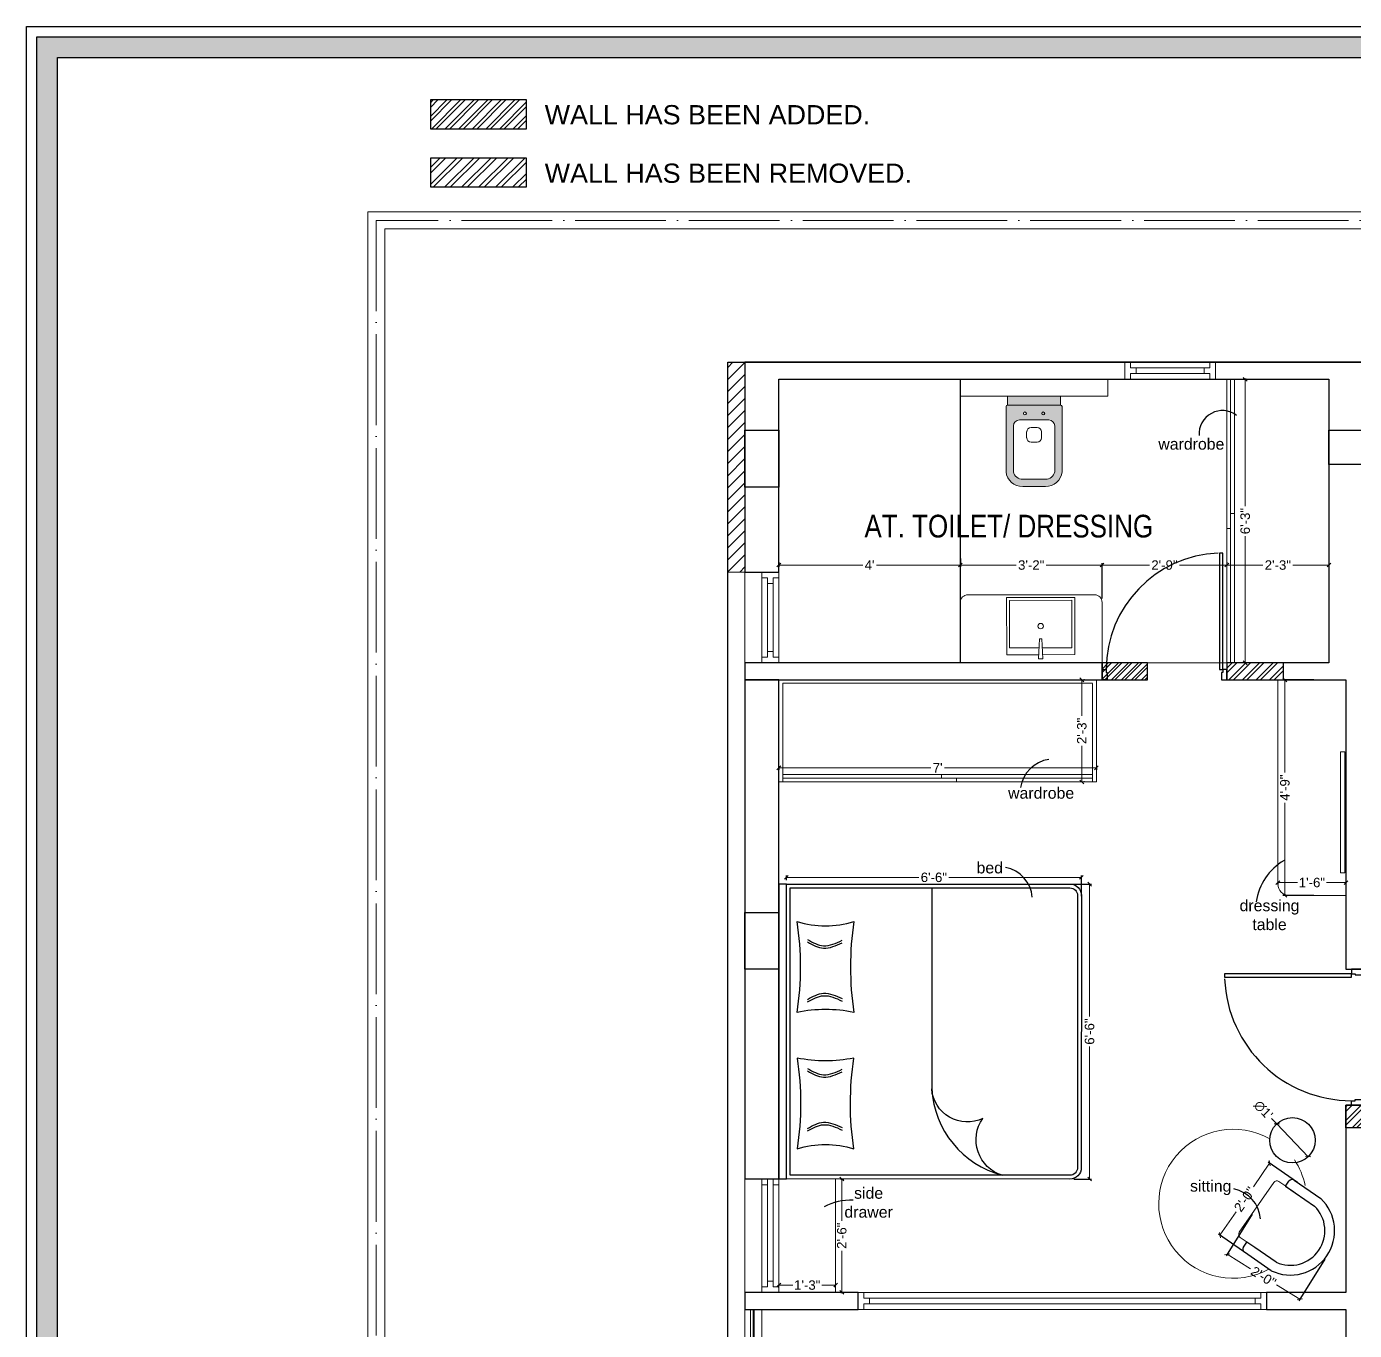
# Model space of a CAD drawing. Header units: millimetres. Extents: x 56222 to 154462, y -172610 to -121287.
# Drawn here: x 152779.9 to 153131.2, y -170919.4 to -170574.6 of the extents above; entities that cross this region are included whole.
import ezdxf

# ---------------------------------------------------------------- set-up
doc = ezdxf.new("R2010")
doc.units = ezdxf.units.MM
doc.header["$MEASUREMENT"] = 0
doc.header["$PDMODE"] = 35
doc.linetypes.add('ACAD_ISO04W100', pattern=[30, 24, -3, 0, -3])
doc.layers.get('Defpoints').update_dxf_attribs({"color": 220})
doc.layers.add('AR DOOR', color=40, linetype='Continuous')
doc.layers.add('AR ELE-5', color=134, linetype='Continuous')
for name, color, linetype, lineweight in [('COLUMN', 1, 'Continuous', 30), ('dim05', 1, 'Continuous', 13), ('ELEVATION ( SPIRAL STAIR )', 250, 'Continuous', 9), ('FIRST FLOOR', 7, 'Continuous', 9), ('FIRST FLOOR ( DW_RAIL )', 7, 'Continuous', 9), ('FIRST FLOOR ( TEXT )', 7, 'Continuous', 9), ('FIRST FLOOR_( PLine )_', 251, 'Continuous', 30), ('FURNITURE', 34, 'Continuous', 9), ('GROUND FLOOR', 7, 'Continuous', 9), ('GROUND FLOOR  ( DIM )', 7, 'Continuous', 9), ('GROUND FLOOR  ( PLINE )', 251, 'Continuous', 30), ('Labelling', 1, 'Continuous', 25), ('NAME PLATE', 7, 'Continuous', 25), ('wall', 7, 'Continuous', 30)]:
    doc.layers.add(name, color=color, linetype=linetype, lineweight=lineweight)
doc.layers.add('XX~SLAB ( PLINE )', color=251, linetype='Continuous', plot=False)
doc.styles.add('Arial', font='arial.ttf')
doc.styles.add('KATHA', font='swissc.ttf')
doc.styles.get("Standard").update_dxf_attribs({"font": 'arial.ttf', "height": 6})
doc.styles.add('style4', font='ARIALN.TTF')
doc.dimstyles.new('ISO-25', dxfattribs={"dimtxt": 2.5, "dimasz": 1, "dimexe": 0.5, "dimexo": 1, "dimtad": 0, "dimdec": 1, "dimlunit": 4, "dimtxsty": 'Standard', "dimblk": 'OBLIQUE', "dimcen": 2.5, "dimclrd": 1, "dimclre": 1, "dimclrt": 5, "dimadec": 0, "dimazin": 0, "dimtfac": 1, "dimtdec": 1, "dimtmove": 0, "dimatfit": 3, "dimfxl": 1, "dimlwd": -1, "dimarcsym": 0})

# ---------------------------------------------------------------- blocks, each defined once
blk = doc.blocks.new('*U140')
for points in [[(0, 0), (0, 1120), (-30, 1120), (-30, 0)], [(40, 0), (0, 0), (0, -30), (-10, -30), (-10, -100), (40, -100)], [(-1160, 0), (-1120, 0), (-1120, -30), (-1110, -30), (-1110, -100), (-1160, -100)]]:
    blk.add_lwpolyline(points, close=True)
at = {"layer": 'AR ELE-5', "linetype": 'ByBlock', "ltscale": 15}
blk.add_arc((2, -1), 1122, 92.373, 179.9653, dxfattribs=at)
blk = doc.blocks.new('bed')
at = {"layer": 'FURNITURE', "lineweight": 25}
blk.add_line((152808.26, -170199.67, -0.01), (152808.25, -170252.86, -0.01), dxfattribs=at)
at = {"layer": 'FURNITURE', "lineweight": 30, "elevation": -0.01}
blk.add_lwpolyline([(152769.82, -170276.66), (152769.82, -170198.66), (152767.83, -170198.66), (152767.83, -170276.66)], close=True, dxfattribs=at)
blk.add_lwpolyline([(152769.82, -170276.66), (152769.83, -170204.66), (152769.83, -170198.66), (152844.83, -170198.67, -0.414214), (152847.83, -170201.67), (152847.82, -170273.67, -0.414214), (152844.82, -170276.67)], format="xyb", close=True, dxfattribs=at)
at = {"layer": 'FURNITURE', "lineweight": 25, "elevation": -0.01}
for points in [[(152770.82, -170275.66), (152770.83, -170204.66), (152770.83, -170199.66), (152844.83, -170199.67, -0.414214), (152846.83, -170201.67), (152846.82, -170273.67, -0.414214), (152844.82, -170275.67)], [(152787.65, -170232.59, 0.100586), (152772.65, -170232.59, 0.075726), (152772.65, -170208.59, 0.148967), (152787.65, -170208.59, 0.074116)], [(152787.65, -170244.67, -0.100586), (152772.65, -170244.67, -0.075726), (152772.64, -170268.67, -0.148967), (152787.64, -170268.67, -0.074116)], [(152821.77, -170260.66, -0.527965), (152808.25, -170252.86, 0.323475), (152826.89, -170275.67, -0.508743), (152821.77, -170260.66)]]:
    blk.add_lwpolyline(points, format="xyb", close=True, dxfattribs=at)
at = {"layer": 'FURNITURE', "lineweight": 25}
for points in [[(152775.39, -170213.33, -0.01), (152776.8, -170214.11, -0.01), (152779.8, -170215.74, -0.01), (152782.91, -170214.3, -0.01), (152784.56, -170213.54, -0.01)], [(152775.39, -170213.98, -0.01), (152776.8, -170214.75, -0.01), (152779.8, -170216.38, -0.01), (152782.91, -170214.94, -0.01), (152784.56, -170214.18, -0.01)], [(152775.39, -170229.17, -0.01), (152776.8, -170228.4, -0.01), (152779.8, -170226.77, -0.01), (152782.91, -170228.21, -0.01), (152784.55, -170228.97, -0.01)], [(152775.39, -170229.81, -0.01), (152776.8, -170229.04, -0.01), (152779.8, -170227.41, -0.01), (152782.91, -170228.85, -0.01), (152784.55, -170229.61, -0.01)], [(152775.38, -170247.45, -0.01), (152776.8, -170248.22, -0.01), (152779.79, -170249.85, -0.01), (152782.91, -170248.41, -0.01), (152784.55, -170247.65, -0.01)], [(152775.38, -170248.09, -0.01), (152776.8, -170248.87, -0.01), (152779.79, -170250.5, -0.01), (152782.91, -170249.06, -0.01), (152784.55, -170248.3, -0.01)], [(152775.38, -170263.29, -0.01), (152776.8, -170262.51, -0.01), (152779.79, -170260.88, -0.01), (152782.91, -170262.32, -0.01), (152784.55, -170263.08, -0.01)], [(152775.38, -170263.93, -0.01), (152776.8, -170263.16, -0.01), (152779.79, -170261.53, -0.01), (152782.91, -170262.97, -0.01), (152784.55, -170263.73, -0.01)]]:
    blk.add_open_spline(points, degree=3, knots=[0, 0, 0, 0, 4.577917, 9.671137, 9.671137, 9.671137, 9.671137], dxfattribs=at)
blk = doc.blocks.new('A$C3EC62B37')
at = {"layer": 'FURNITURE', "lineweight": 30, "ltscale": 0.25, "true_color": 0xffffff}
h = blk.add_hatch(color=7, dxfattribs=at)
h.dxf.hatch_style = 1
h.paths.add_polyline_path([(-12.22, 0), (-12.22, 2.35), (-26.26, 2.35), (-26.26, 0)])
h.paths.add_polyline_path([(-26.26, 2.35), (-12.22, 2.35, 0.414214), (-11.83, 2.74), (-11.83, 19.96, 0.388639), (-16.24, 23.87), (-22.38, 23.87, 0.379499), (-26.65, 19.96), (-26.65, 2.74, 0.414214)])
h.paths.add_polyline_path([(-15.35, 6.26), (-23.13, 6.26, -0.414214), (-24.7, 7.83), (-24.7, 19.96, -0.349567), (-22.37, 21.91), (-16.24, 21.91, -0.364948), (-13.78, 19.96), (-13.78, 7.83, -0.414214)], flags=16)
h.paths.add_polyline_path([(-18.46, 8.22), (-20.02, 8.22, -0.414214), (-21.2, 9.39), (-21.2, 10.96, -0.414214), (-20.02, 12.13), (-18.46, 12.13, -0.414214), (-17.28, 10.96), (-17.28, 9.39, -0.414214)], flags=0)
h.paths.add_polyline_path([(-22.06, 4.53, -1), (-21.27, 4.53, -1)], flags=16)
at = {"layer": 'FURNITURE', "color": 0, "linetype": 'ByBlock', "lineweight": -2}
for p, q in [((-22.24, 23.87), (-16.24, 23.87)), ((-22.24, 21.91), (-16.24, 21.91)), ((-26.65, 2.74), (-26.65, 19.96)), ((-24.7, 7.83), (-24.7, 19.96)), ((-13.78, 7.83), (-13.78, 19.96)), ((-11.83, 2.74), (-11.83, 19.96)), ((-21.2, 9.39), (-21.2, 10.96)), ((-20.02, 12.13), (-18.46, 12.13)), ((-17.28, 9.39), (-17.28, 10.96)), ((-20.02, 8.22), (-18.46, 8.22)), ((-23.13, 6.26), (-15.35, 6.26)), ((-26.26, 2.35), (-12.22, 2.35)), ((-26.26, 2.35), (-26.26, 0)), ((-26.26, 0), (-12.22, 0)), ((-26.26, 0), (-12.22, 0)), ((-12.22, 2.35), (-12.22, 0))]:
    blk.add_line(p, q, dxfattribs=at)
for centre in [(-21.66, 4.53), (-16.81, 4.53)]:
    blk.add_circle(centre, 0.391, dxfattribs=at)
for centre, radius, start, end in [((-22.31, 19.5), 4.37, 89.0873, 174.0395), ((-22.31, 19.48), 2.44, 88.437, 168.6348), ((-16.17, 19.5), 4.37, 5.9605, 90.9127), ((-16.17, 19.48), 2.44, 11.3652, 91.563), ((-20.02, 10.96), 1.17, 90, 180), ((-18.46, 10.96), 1.17, 0, 90), ((-23.13, 7.83), 1.57, 180, 270), ((-20.02, 9.39), 1.17, 180, 270), ((-18.46, 9.39), 1.17, 270, 0), ((-15.35, 7.83), 1.57, 270, 0), ((-26.26, 2.74), 0.391, 180, 270), ((-12.22, 2.74), 0.391, 270, 0)]:
    blk.add_arc(centre, radius, start, end, dxfattribs=at)
blk = doc.blocks.new('_Oblique')
at = {"layer": 'wall', "color": 0, "lineweight": -2}
blk.add_line((-0.5, -0.5), (0.5, 0.5), dxfattribs=at)
blk = doc.blocks.new('*D243')
at = {"layer": 'Defpoints', "color": 0, "transparency": 16777216}
for p in [(153112.76, -170747.39), (153121.41, -170747.39), (153121.41, -170804.39)]:
    blk.add_point(p, dxfattribs=at)
at = {"layer": 'dim05', "color": 1, "linetype": 'Continuous', "lineweight": -2, "transparency": 16777216}
for p, q in [((153120.41, -170747.39), (153112.26, -170747.39)), ((153120.41, -170804.39), (153112.26, -170804.39))]:
    blk.add_line(p, q, dxfattribs=at)
at = {"layer": 'dim05', "color": 1, "linetype": 'Continuous', "transparency": 16777216}
for p, q in [((153112.76, -170747.39), (153112.76, -170771.89)), ((153112.76, -170804.39), (153112.76, -170779.89))]:
    blk.add_line(p, q, dxfattribs=at)
at = {"layer": 'dim05', "color": 1, "transparency": 16777216}
for p, rotation in [((153112.76, -170747.39), 90), ((153112.76, -170804.39), 270)]:
    blk.add_blockref('_Oblique', p, dxfattribs=dict(at, rotation=rotation))
at = {"layer": 'dim05', "color": 5, "lineweight": 25, "transparency": 16777216, "insert": (153112.76, -170775.89), "char_height": 2.5, "attachment_point": 5, "rotation": 90, "style": 'Arial'}
blk.add_mtext('4\'-9"', dxfattribs=at)
blk = doc.blocks.new('*D244')
at = {"layer": 'Defpoints', "color": 0, "transparency": 16777216}
for p in [(153110.91, -170800.05), (153128.91, -170800.05), (153128.91, -170800.99)]:
    blk.add_point(p, dxfattribs=at)
at = {"layer": 'dim05', "color": 1, "linetype": 'Continuous', "transparency": 16777216}
for p, q in [((153110.91, -170800.99), (153116.08, -170800.99)), ((153128.91, -170800.99), (153123.74, -170800.99))]:
    blk.add_line(p, q, dxfattribs=at)
at = {"layer": 'dim05', "color": 1, "linetype": 'Continuous', "lineweight": -2, "transparency": 16777216}
for p, q in [((153110.91, -170801.05), (153110.91, -170801.49)), ((153128.91, -170801.05), (153128.91, -170801.49))]:
    blk.add_line(p, q, dxfattribs=at)
at = {"layer": 'dim05', "color": 1, "transparency": 16777216, "rotation": 180}
blk.add_blockref('_Oblique', (153110.91, -170800.99), dxfattribs=at)
at = {"layer": 'dim05', "color": 1, "transparency": 16777216}
blk.add_blockref('_Oblique', (153128.91, -170800.99), dxfattribs=at)
at = {"layer": 'dim05', "color": 5, "lineweight": 25, "transparency": 16777216, "insert": (153119.91, -170800.99), "char_height": 2.5, "attachment_point": 5, "style": 'Arial'}
blk.add_mtext('1\'-6"', dxfattribs=at)
blk = doc.blocks.new('*D245')
at = {"layer": 'Defpoints', "color": 0, "transparency": 16777216}
for p in [(152978.91, -170769.25), (153062.91, -170769.25), (153062.91, -170770.64)]:
    blk.add_point(p, dxfattribs=at)
at = {"layer": 'dim05', "color": 1, "linetype": 'Continuous', "lineweight": -2, "transparency": 16777216}
for p, q in [((152978.91, -170770.25), (152978.91, -170771.14)), ((153062.91, -170770.25), (153062.91, -170771.14))]:
    blk.add_line(p, q, dxfattribs=at)
at = {"layer": 'dim05', "color": 1, "linetype": 'Continuous', "transparency": 16777216}
for p, q in [((152978.91, -170770.64), (153019.15, -170770.64)), ((153062.91, -170770.64), (153022.68, -170770.64))]:
    blk.add_line(p, q, dxfattribs=at)
at = {"layer": 'dim05', "color": 1, "transparency": 16777216, "rotation": 180}
blk.add_blockref('_Oblique', (152978.91, -170770.64), dxfattribs=at)
at = {"layer": 'dim05', "color": 1, "transparency": 16777216}
blk.add_blockref('_Oblique', (153062.91, -170770.64), dxfattribs=at)
at = {"layer": 'dim05', "color": 5, "lineweight": 25, "transparency": 16777216, "insert": (153020.91, -170770.64), "char_height": 2.5, "attachment_point": 5, "style": 'Arial'}
blk.add_mtext("7'", dxfattribs=at)
blk = doc.blocks.new('*D246')
at = {"layer": 'Defpoints', "color": 0, "transparency": 16777216}
for p in [(153058.74, -170747.39), (153059.05, -170747.39), (153058.74, -170774.39)]:
    blk.add_point(p, dxfattribs=at)
at = {"layer": 'dim05', "color": 1, "linetype": 'Continuous', "transparency": 16777216}
for p, q in [((153059.05, -170747.39), (153059.05, -170756.92)), ((153059.05, -170774.39), (153059.05, -170764.86))]:
    blk.add_line(p, q, dxfattribs=at)
at = {"layer": 'dim05', "color": 1, "linetype": 'Continuous', "lineweight": -2, "transparency": 16777216}
for p, q in [((153059.74, -170747.39), (153059.55, -170747.39)), ((153059.74, -170774.39), (153059.55, -170774.39))]:
    blk.add_line(p, q, dxfattribs=at)
at = {"layer": 'dim05', "color": 1, "transparency": 16777216}
for p, rotation in [((153059.05, -170747.39), 90), ((153059.05, -170774.39), 270)]:
    blk.add_blockref('_Oblique', p, dxfattribs=dict(at, rotation=rotation))
at = {"layer": 'dim05', "color": 5, "lineweight": 25, "transparency": 16777216, "insert": (153059.05, -170760.89), "char_height": 2.5, "attachment_point": 5, "rotation": 90, "style": 'Arial'}
blk.add_mtext('2\'-3"', dxfattribs=at)
blk = doc.blocks.new('*D247')
at = {"layer": 'Defpoints', "color": 0, "transparency": 16777216}
for p in [(152978.91, -170715.23), (153026.91, -170714.33), (153026.91, -170717.03)]:
    blk.add_point(p, dxfattribs=at)
at = {"layer": 'dim05', "color": 1, "linetype": 'Continuous', "lineweight": -2, "transparency": 16777216}
for p, q in [((152978.91, -170716.23), (152978.91, -170717.53)), ((153026.91, -170715.33), (153026.91, -170717.53))]:
    blk.add_line(p, q, dxfattribs=at)
at = {"layer": 'dim05', "color": 1, "linetype": 'Continuous', "transparency": 16777216}
for p, q in [((152978.91, -170717.03), (153001.09, -170717.03)), ((153026.91, -170717.03), (153004.74, -170717.03))]:
    blk.add_line(p, q, dxfattribs=at)
at = {"layer": 'dim05', "color": 1, "transparency": 16777216, "rotation": 180}
blk.add_blockref('_Oblique', (152978.91, -170717.03), dxfattribs=at)
at = {"layer": 'dim05', "color": 1, "transparency": 16777216}
blk.add_blockref('_Oblique', (153026.91, -170717.03), dxfattribs=at)
at = {"layer": 'dim05', "color": 5, "lineweight": 25, "transparency": 16777216, "insert": (153002.91, -170717.03), "char_height": 2.5, "attachment_point": 5, "style": 'Arial'}
blk.add_mtext("4'", dxfattribs=at)
blk = doc.blocks.new('*D248')
at = {"layer": 'Defpoints', "color": 0, "transparency": 16777216}
for p in [(153026.91, -170714.33), (153064.41, -170717.03), (153064.41, -170726.88)]:
    blk.add_point(p, dxfattribs=at)
at = {"layer": 'dim05', "color": 1, "linetype": 'Continuous', "lineweight": -2, "transparency": 16777216}
for p, q in [((153026.91, -170715.33), (153026.91, -170717.53)), ((153064.41, -170725.88), (153064.41, -170716.53))]:
    blk.add_line(p, q, dxfattribs=at)
at = {"layer": 'dim05', "color": 1, "linetype": 'Continuous', "transparency": 16777216}
for p, q in [((153026.91, -170717.03), (153041.72, -170717.03)), ((153064.41, -170717.03), (153049.61, -170717.03))]:
    blk.add_line(p, q, dxfattribs=at)
at = {"layer": 'dim05', "color": 1, "transparency": 16777216, "rotation": 180}
blk.add_blockref('_Oblique', (153026.91, -170717.03), dxfattribs=at)
at = {"layer": 'dim05', "color": 1, "transparency": 16777216}
blk.add_blockref('_Oblique', (153064.41, -170717.03), dxfattribs=at)
at = {"layer": 'dim05', "color": 5, "lineweight": 25, "transparency": 16777216, "insert": (153045.66, -170717.03), "char_height": 2.5, "attachment_point": 5, "style": 'Arial'}
blk.add_mtext('3\'-2"', dxfattribs=at)
blk = doc.blocks.new('*D249')
at = {"layer": 'Defpoints', "color": 0, "transparency": 16777216}
for p in [(153097.41, -170717.03), (153097.41, -170717.3), (153064.41, -170726.88)]:
    blk.add_point(p, dxfattribs=at)
at = {"layer": 'dim05', "color": 1, "linetype": 'Continuous', "lineweight": -2, "transparency": 16777216}
for p, q in [((153064.41, -170725.88), (153064.41, -170716.53)), ((153097.41, -170716.3), (153097.41, -170716.53))]:
    blk.add_line(p, q, dxfattribs=at)
at = {"layer": 'dim05', "color": 1, "linetype": 'Continuous', "transparency": 16777216}
for p, q in [((153064.41, -170717.03), (153076.95, -170717.03)), ((153097.41, -170717.03), (153084.88, -170717.03))]:
    blk.add_line(p, q, dxfattribs=at)
at = {"layer": 'dim05', "color": 1, "transparency": 16777216, "rotation": 180}
blk.add_blockref('_Oblique', (153064.41, -170717.03), dxfattribs=at)
at = {"layer": 'dim05', "color": 1, "transparency": 16777216}
blk.add_blockref('_Oblique', (153097.41, -170717.03), dxfattribs=at)
at = {"layer": 'dim05', "color": 5, "lineweight": 25, "transparency": 16777216, "insert": (153080.91, -170717.03), "char_height": 2.5, "attachment_point": 5, "style": 'Arial'}
blk.add_mtext('2\'-9"', dxfattribs=at)
blk = doc.blocks.new('*D250')
at = {"layer": 'Defpoints', "color": 0, "transparency": 16777216}
for p in [(153097.41, -170717.3), (153124.41, -170717.03), (153124.41, -170717.3)]:
    blk.add_point(p, dxfattribs=at)
at = {"layer": 'dim05', "color": 1, "linetype": 'Continuous', "lineweight": -2, "transparency": 16777216}
for p, q in [((153097.41, -170716.3), (153097.41, -170716.53)), ((153124.41, -170716.3), (153124.41, -170716.53))]:
    blk.add_line(p, q, dxfattribs=at)
at = {"layer": 'dim05', "color": 1, "linetype": 'Continuous', "transparency": 16777216}
for p, q in [((153097.41, -170717.03), (153106.95, -170717.03)), ((153124.41, -170717.03), (153114.88, -170717.03))]:
    blk.add_line(p, q, dxfattribs=at)
at = {"layer": 'dim05', "color": 1, "transparency": 16777216, "rotation": 180}
blk.add_blockref('_Oblique', (153097.41, -170717.03), dxfattribs=at)
at = {"layer": 'dim05', "color": 1, "transparency": 16777216}
blk.add_blockref('_Oblique', (153124.41, -170717.03), dxfattribs=at)
at = {"layer": 'dim05', "color": 5, "lineweight": 25, "transparency": 16777216, "insert": (153110.91, -170717.03), "char_height": 2.5, "attachment_point": 5, "style": 'Arial'}
blk.add_mtext('2\'-3"', dxfattribs=at)
blk = doc.blocks.new('*D251')
at = {"layer": 'Defpoints', "color": 0, "transparency": 16777216}
for p in [(153102.27, -170667.89), (153103.55, -170667.89), (153103.16, -170742.89)]:
    blk.add_point(p, dxfattribs=at)
at = {"layer": 'dim05', "color": 1, "linetype": 'Continuous', "lineweight": -2, "transparency": 16777216}
for p, q in [((153102.55, -170667.89), (153101.77, -170667.89)), ((153102.16, -170742.89), (153101.77, -170742.89))]:
    blk.add_line(p, q, dxfattribs=at)
at = {"layer": 'dim05', "color": 1, "linetype": 'Continuous', "transparency": 16777216}
for p, q in [((153102.27, -170667.89), (153102.27, -170701.43)), ((153102.27, -170742.89), (153102.27, -170709.34))]:
    blk.add_line(p, q, dxfattribs=at)
at = {"layer": 'dim05', "color": 1, "transparency": 16777216}
for p, rotation in [((153102.27, -170667.89), 90), ((153102.27, -170742.89), 270)]:
    blk.add_blockref('_Oblique', p, dxfattribs=dict(at, rotation=rotation))
at = {"layer": 'dim05', "color": 5, "lineweight": 25, "transparency": 16777216, "insert": (153102.27, -170705.39), "char_height": 2.5, "attachment_point": 5, "rotation": 90, "style": 'Arial'}
blk.add_mtext('6\'-3"', dxfattribs=at)
blk = doc.blocks.new('*D252')
at = {"layer": 'Defpoints', "color": 0, "transparency": 16777216}
for p in [(152994.31, -170879.39), (152995.55, -170879.39), (152994.31, -170909.39)]:
    blk.add_point(p, dxfattribs=at)
at = {"layer": 'dim05', "color": 1, "linetype": 'Continuous', "lineweight": -2, "transparency": 16777216}
for p, q in [((152995.31, -170879.39), (152996.05, -170879.39)), ((152995.31, -170909.39), (152996.05, -170909.39))]:
    blk.add_line(p, q, dxfattribs=at)
at = {"layer": 'dim05', "color": 1, "linetype": 'Continuous', "transparency": 16777216}
for p, q in [((152995.55, -170879.39), (152995.55, -170890.42)), ((152995.55, -170909.39), (152995.55, -170898.36))]:
    blk.add_line(p, q, dxfattribs=at)
at = {"layer": 'dim05', "color": 1, "transparency": 16777216}
for p, rotation in [((152995.55, -170879.39), 90), ((152995.55, -170909.39), 270)]:
    blk.add_blockref('_Oblique', p, dxfattribs=dict(at, rotation=rotation))
at = {"layer": 'dim05', "color": 5, "lineweight": 25, "transparency": 16777216, "insert": (152995.55, -170894.39), "char_height": 2.5, "attachment_point": 5, "rotation": 90, "style": 'Arial'}
blk.add_mtext('2\'-6"', dxfattribs=at)
blk = doc.blocks.new('*D253')
at = {"layer": 'Defpoints', "color": 0, "transparency": 16777216}
for p in [(152978.91, -170907.09), (152993.91, -170907.09), (152993.91, -170907.45)]:
    blk.add_point(p, dxfattribs=at)
at = {"layer": 'dim05', "color": 1, "linetype": 'Continuous', "transparency": 16777216}
for p, q in [((152978.91, -170907.45), (152982.58, -170907.45)), ((152993.91, -170907.45), (152990.24, -170907.45))]:
    blk.add_line(p, q, dxfattribs=at)
at = {"layer": 'dim05', "color": 1, "linetype": 'Continuous', "lineweight": -2, "transparency": 16777216}
for p, q in [((152978.91, -170908.09), (152978.91, -170907.95)), ((152993.91, -170908.09), (152993.91, -170907.95))]:
    blk.add_line(p, q, dxfattribs=at)
at = {"layer": 'dim05', "color": 1, "transparency": 16777216, "rotation": 180}
blk.add_blockref('_Oblique', (152978.91, -170907.45), dxfattribs=at)
at = {"layer": 'dim05', "color": 1, "transparency": 16777216}
blk.add_blockref('_Oblique', (152993.91, -170907.45), dxfattribs=at)
at = {"layer": 'dim05', "color": 5, "lineweight": 25, "transparency": 16777216, "insert": (152986.41, -170907.45), "char_height": 2.5, "attachment_point": 5, "style": 'Arial'}
blk.add_mtext('1\'-3"', dxfattribs=at)
blk = doc.blocks.new('*D254')
at = {"layer": 'Defpoints', "color": 0, "transparency": 16777216}
for p in [(153058.92, -170799.62), (152980.91, -170801.39), (153058.92, -170805.56)]:
    blk.add_point(p, dxfattribs=at)
at = {"layer": 'dim05', "color": 1, "linetype": 'Continuous', "lineweight": -2, "transparency": 16777216}
for p, q in [((152980.91, -170800.39), (152980.91, -170799.12)), ((153058.92, -170804.56), (153058.92, -170799.12))]:
    blk.add_line(p, q, dxfattribs=at)
at = {"layer": 'dim05', "color": 1, "linetype": 'Continuous', "transparency": 16777216}
for p, q in [((152980.91, -170799.62), (153015.96, -170799.62)), ((153058.92, -170799.62), (153023.87, -170799.62))]:
    blk.add_line(p, q, dxfattribs=at)
at = {"layer": 'dim05', "color": 1, "transparency": 16777216, "rotation": 180}
blk.add_blockref('_Oblique', (152980.91, -170799.62), dxfattribs=at)
at = {"layer": 'dim05', "color": 1, "transparency": 16777216}
blk.add_blockref('_Oblique', (153058.92, -170799.62), dxfattribs=at)
at = {"layer": 'dim05', "color": 5, "lineweight": 25, "transparency": 16777216, "insert": (153019.91, -170799.62), "char_height": 2.5, "attachment_point": 5, "style": 'Arial'}
blk.add_mtext('6\'-6"', dxfattribs=at)
blk = doc.blocks.new('*D255')
at = {"layer": 'Defpoints', "color": 0, "transparency": 16777216}
for p in [(153054.13, -170801.4), (153055.91, -170879.4), (153061.1, -170879.4)]:
    blk.add_point(p, dxfattribs=at)
at = {"layer": 'dim05', "color": 1, "linetype": 'Continuous', "lineweight": -2, "transparency": 16777216}
for p, q in [((153055.13, -170801.4), (153061.6, -170801.4)), ((153056.91, -170879.4), (153061.6, -170879.4))]:
    blk.add_line(p, q, dxfattribs=at)
at = {"layer": 'dim05', "color": 1, "linetype": 'Continuous', "transparency": 16777216}
for p, q in [((153061.1, -170801.4), (153061.1, -170836.44)), ((153061.1, -170879.4), (153061.1, -170844.35))]:
    blk.add_line(p, q, dxfattribs=at)
at = {"layer": 'dim05', "color": 1, "transparency": 16777216}
for p, rotation in [((153061.1, -170801.4), 90), ((153061.1, -170879.4), 270)]:
    blk.add_blockref('_Oblique', p, dxfattribs=dict(at, rotation=rotation))
at = {"layer": 'dim05', "color": 5, "lineweight": 25, "transparency": 16777216, "insert": (153061.1, -170840.4), "char_height": 2.5, "attachment_point": 5, "rotation": 90, "style": 'Arial'}
blk.add_mtext('6\'-6"', dxfattribs=at)
blk = doc.blocks.new('*D256')
at = {"layer": 'Defpoints', "color": 0, "transparency": 16777216}
for p in [(153110.61, -170864.82), (153118.92, -170873.49)]:
    blk.add_point(p, dxfattribs=at)
at = {"layer": 'dim05', "color": 1, "linetype": 'Continuous', "transparency": 16777216}
for p in [(153109.23, -170863.38), (153118.92, -170873.49)]:
    blk.add_line(p, (153110.61, -170864.82), dxfattribs=at)
at = {"layer": 'dim05', "color": 1, "transparency": 16777216}
for p, rotation in [((153110.61, -170864.82), 313.7957908961189), ((153118.92, -170873.49), 133.795790896119)]:
    blk.add_blockref('_Oblique', p, dxfattribs=dict(at, rotation=rotation))
at = {"layer": 'dim05', "color": 5, "lineweight": 25, "transparency": 16777216, "insert": (153107.06, -170861.12), "char_height": 2.5, "attachment_point": 5, "rotation": 313.7958, "style": 'Arial'}
blk.add_mtext("∅1'", dxfattribs=at)
blk = doc.blocks.new('*D257')
at = {"layer": 'Defpoints', "color": 0, "transparency": 16777216}
for p in [(153116.93, -170880.89, -0.04), (153095.58, -170894.27), (153103.79, -170899.94, -0.04)]:
    blk.add_point(p, dxfattribs=at)
at = {"layer": 'dim05', "color": 1, "linetype": 'Continuous', "transparency": 16777216}
for p, q in [((153108.73, -170875.23), (153104.44, -170881.44)), ((153095.58, -170894.27), (153099.87, -170888.05))]:
    blk.add_line(p, q, dxfattribs=at)
at = {"layer": 'dim05', "color": 1, "linetype": 'Continuous', "lineweight": -2, "transparency": 16777216}
for p, q in [((153116.11, -170880.32), (153108.32, -170874.94)), ((153102.96, -170899.37), (153095.17, -170893.99))]:
    blk.add_line(p, q, dxfattribs=at)
at = {"layer": 'dim05', "color": 1, "transparency": 16777216}
for p, rotation in [((153108.73, -170875.23), 55.37791172043926), ((153095.58, -170894.27), 235.3779117204392)]:
    blk.add_blockref('_Oblique', p, dxfattribs=dict(at, rotation=rotation))
at = {"layer": 'dim05', "color": 5, "lineweight": 25, "transparency": 16777216, "insert": (153102.16, -170884.75), "char_height": 2.5, "attachment_point": 5, "rotation": 55.3779, "style": 'Arial'}
blk.add_mtext("2'-0''", dxfattribs=at)
blk = doc.blocks.new('*D258')
at = {"layer": 'Defpoints', "color": 0, "transparency": 16777216}
for p in [(153104.62, -170887.8, -0.04), (153123.86, -170899.7, -0.04), (153116.74, -170911.21)]:
    blk.add_point(p, dxfattribs=at)
at = {"layer": 'dim05', "color": 1, "linetype": 'Continuous', "lineweight": -2, "transparency": 16777216}
for p, q in [((153104.09, -170888.65), (153097.24, -170899.73)), ((153123.33, -170900.55), (153116.48, -170911.64))]:
    blk.add_line(p, q, dxfattribs=at)
at = {"layer": 'dim05', "color": 1, "linetype": 'Continuous', "transparency": 16777216}
for p, q in [((153097.5, -170899.31), (153103.7, -170903.15)), ((153116.74, -170911.21), (153110.53, -170907.37))]:
    blk.add_line(p, q, dxfattribs=at)
at = {"layer": 'dim05', "color": 1, "transparency": 16777216}
for p, rotation in [((153097.5, -170899.31), 148.2542951807806), ((153116.74, -170911.21), 328.2542951807806)]:
    blk.add_blockref('_Oblique', p, dxfattribs=dict(at, rotation=rotation))
at = {"layer": 'dim05', "color": 5, "lineweight": 25, "transparency": 16777216, "insert": (153107.12, -170905.26), "char_height": 2.5, "attachment_point": 5, "rotation": 328.2543, "style": 'Arial'}
blk.add_mtext("2'-0''", dxfattribs=at)
blk = doc.blocks.new('LAYOUT FILE')
at = {"layer": 'NAME PLATE', "true_color": 0xd39e00}
h = blk.add_hatch(color=42, dxfattribs=at)
h.paths.add_polyline_path([(3346889.83, -513806.18), (3346889.83, -514260.7), (3347535.56, -514260.7), (3347535.56, -513806.18)])
h.paths.add_polyline_path([(3346894.36, -513810.71), (3347531.03, -513810.71), (3347531.03, -514256.17), (3346894.36, -514256.17)], flags=16)
at = {"layer": 'NAME PLATE', "color": 42, "true_color": 0xd39e00}
for points in [[(3346887.56, -513803.91), (3347537.83, -513803.91), (3347537.83, -514262.96), (3346887.56, -514262.96)], [(3346889.83, -513806.18), (3347535.56, -513806.18), (3347535.56, -514260.7), (3346889.83, -514260.7)], [(3346894.36, -513810.71), (3347531.03, -513810.71), (3347531.03, -514256.17), (3346894.36, -514256.17)]]:
    blk.add_lwpolyline(points, close=True, dxfattribs=at)

msp = doc.modelspace()

# ---------------------------------------------------------------- hatches: boundary and pattern name
at = {"layer": 'ELEVATION ( SPIRAL STAIR )', "lineweight": 5}
h = msp.add_hatch(dxfattribs=at)
h.set_pattern_fill('ANSI32', color=2, scale=8.479723)
h.set_pattern_definition([(45, (-104847.3174, 118724.989), (-2.24852616, 2.24852616), []), (45, (-104845.8184, 118724.989), (-2.24852616, 2.24852616), [])])
h.paths.add_polyline_path([(152912.1626, -170609.3927), (152886.7235, -170609.3927), (152886.7235, -170617.0244), (152912.1626, -170617.0244)])
h = msp.add_hatch(dxfattribs=at)
h.set_pattern_fill('ANSI32', color=2, scale=5)
h.paths.add_polyline_path([(153076.4144, -170742.8879), (153065.5652, -170742.8879, 0.01449576), (153065.5144, -170744.6753), (153065.5144, -170745.4629), (153065.7894, -170745.4629), (153065.7894, -170747.3879), (153076.4144, -170747.3879)])
h.paths.add_polyline_path([(153065.7894, -170745.4629), (153065.5144, -170745.4629), (153065.5144, -170744.6379), (153064.4144, -170744.6379), (153064.4144, -170747.3879), (153065.7894, -170747.3879)])
h.paths.add_polyline_path([(153065.5652, -170742.8879), (153064.4144, -170742.8879), (153064.4144, -170744.6379), (153065.5144, -170744.6379, -0.01419257)])
at = {"layer": 'GROUND FLOOR  ( DIM )'}
h = msp.add_hatch(dxfattribs=at)
h.set_pattern_fill('ANSI31', color=256, scale=18, style=0)
h.set_pattern_definition([(45, (14702.0527, -3429.3386), (-1.590990258, 1.590990258), [])])
h.paths.add_polyline_path([(152965.4144, -170663.3879), (152969.9144, -170663.3879), (152969.9144, -170718.8879), (152965.4144, -170718.8879)])
at = {"layer": 'GROUND FLOOR  ( PLINE )', "lineweight": 5}
h = msp.add_hatch(dxfattribs=at)
h.set_pattern_fill('ANSI32', color=3, scale=6.783779)
h.set_pattern_definition([(45, (-104847.3174, 118724.989), (-1.798820929, 1.798820929), []), (45, (-104846.1182, 118724.989), (-1.798820929, 1.798820929), [])])
h.paths.add_polyline_path([(152912.1626, -170594.0195), (152886.7235, -170594.0195), (152886.7235, -170601.6513), (152912.1626, -170601.6513)])
h = msp.add_hatch(dxfattribs=at)
h.set_pattern_fill('ANSI32', color=3, scale=6.7837785)
h.paths.add_polyline_path([(153112.4144, -170742.8879), (153097.4144, -170742.8879), (153097.4144, -170747.3879), (153112.4144, -170747.3879)])
h.paths.add_polyline_path([(153229.4144, -170765.3879), (153224.9144, -170765.3879), (153224.9144, -170759.3879), (153229.4144, -170759.3879)])
h.paths.add_polyline_path([(153265.4144, -170823.8879), (153271.4144, -170823.8879), (153271.4144, -170819.3879), (153265.4144, -170819.3879)])
h.paths.add_polyline_path([(153128.9144, -170859.8879), (153133.4144, -170859.8879), (153133.4144, -170865.8879), (153128.9144, -170865.8879)])

# ---------------------------------------------------------------- linework, layer by layer
at = {"color": 9, "lineweight": 5, "true_color": 0xc7c8ca}
for centre, start, end in [((153099.0995, -170885.9235), 60.581696, 298.630978), ((153098.8338, -170885.1275), 11.803431, 33.310434)]:
    msp.add_arc(centre, 19.705, start, end, dxfattribs=at)
at = {"layer": 'COLUMN'}
for points in [[(152969.9144, -170681.3879), (152978.9144, -170681.3879), (152978.9144, -170696.3879), (152969.9144, -170696.3879)], [(153124.4144, -170681.3879), (153133.4144, -170681.3879), (153133.4144, -170690.3879), (153124.4144, -170690.3879)], [(152969.9144, -170808.8879), (152978.9144, -170808.8879), (152978.9144, -170823.8879), (152969.9144, -170823.8879)]]:
    msp.add_lwpolyline(points, close=True, dxfattribs=at)
at = {"layer": 'ELEVATION ( SPIRAL STAIR )', "color": 2, "lineweight": 30}
for points in [[(152912.1626, -170609.3927), (152886.7235, -170609.3927), (152886.7235, -170617.0244), (152912.1626, -170617.0244)], [(153076.4144, -170742.8879), (153064.4144, -170742.8879), (153064.4144, -170747.3879), (153076.4144, -170747.3879)]]:
    msp.add_lwpolyline(points, close=True, dxfattribs=at)
at = {"layer": 'ELEVATION ( SPIRAL STAIR )', "color": 5}
msp.add_lwpolyline([(153127.5139, -170766.4287), (153128.6644, -170766.4287), (153128.6644, -170798.3879), (153127.5139, -170798.3879)], close=True, dxfattribs=at)
at = {"layer": 'FIRST FLOOR'}
for p, q in [((152969.9144, -170663.3879), (152969.9144, -170973.8879)), ((152969.9144, -170663.3879), (153370.4144, -170663.3879)), ((153094.3872, -170667.8879), (153094.3872, -170663.3879)), ((152978.9144, -170742.8879), (152978.9144, -170667.8879)), ((152978.9144, -170667.8879), (153124.4144, -170667.8879)), ((153124.4144, -170742.8879), (153124.4144, -170667.8879)), ((152969.9144, -170718.8879), (152978.9144, -170718.8879)), ((152969.9144, -170742.8879), (153124.4144, -170742.8879)), ((153064.4144, -170747.3879), (153064.4144, -170742.8879)), ((153097.4144, -170747.3879), (153097.4144, -170742.8879)), ((152969.9144, -170747.3879), (153064.4144, -170747.3879)), ((153097.4144, -170747.3879), (153128.9144, -170747.3879)), ((153128.9144, -170747.3879), (153128.9144, -170823.8879)), ((153128.9144, -170823.8879), (153229.4144, -170823.8879)), ((153128.9144, -170909.3879), (153128.9144, -170859.8879)), ((153133.4144, -170859.8879), (153128.9144, -170859.8879)), ((152969.9144, -170879.3879), (152978.9144, -170879.3879)), ((152999.9144, -170909.3879), (152969.9144, -170909.3879)), ((152999.9144, -170909.3879), (152999.9144, -170913.8879)), ((153128.9144, -170909.3879), (153107.9144, -170909.3879)), ((153107.9144, -170909.3879), (153107.9144, -170913.8879)), ((153128.9144, -170973.8879), (153128.9144, -170913.8879))]:
    msp.add_line(p, q, dxfattribs=at)
at = {"layer": 'FIRST FLOOR', "ltscale": 0.7}
msp.add_lwpolyline([(153128.9144, -170973.8879), (153128.9144, -170985.8879), (152965.4144, -170985.8879), (152965.4144, -170663.3879), (152969.9144, -170663.3879)], dxfattribs=at)
at = {"layer": 'FIRST FLOOR ( DW_RAIL )'}
for points in [[(153094.3872, -170663.3879), (153092.8872, -170663.3879), (153092.8872, -170664.8879), (153091.3872, -170664.8879), (153091.3872, -170666.3879), (153073.3872, -170666.3879), (153073.3872, -170664.8879), (153071.8872, -170664.8879), (153071.8872, -170663.3879), (153070.3872, -170663.3879), (153070.3872, -170667.8879), (153071.8872, -170667.8879), (153071.8872, -170666.3879), (153073.3872, -170666.3879), (153073.3872, -170664.8879), (153091.3872, -170664.8879), (153091.3872, -170666.3879), (153092.8872, -170666.3879), (153092.8872, -170667.8879), (153094.3872, -170667.8879), (153094.3872, -170663.3879), (153070.3872, -170663.3879), (153070.3872, -170667.8879), (153094.3872, -170667.8879)], [(152974.4144, -170718.8879), (152974.4144, -170720.3879), (152975.9144, -170720.3879), (152975.9144, -170721.8879), (152977.4144, -170721.8879), (152977.4144, -170739.8879), (152975.9144, -170739.8879), (152975.9144, -170741.3879), (152974.4144, -170741.3879), (152974.4144, -170742.8879), (152978.9144, -170742.8879), (152978.9144, -170741.3879), (152977.4144, -170741.3879), (152977.4144, -170739.8879), (152975.9144, -170739.8879), (152975.9144, -170721.8879), (152977.4144, -170721.8879), (152977.4144, -170720.3879), (152978.9144, -170720.3879), (152978.9144, -170718.8879), (152974.4144, -170718.8879), (152974.4144, -170742.8879), (152978.9144, -170742.8879), (152978.9144, -170718.8879)], [(152974.4144, -170879.3879), (152974.4144, -170880.8879), (152975.9144, -170880.8879), (152975.9144, -170879.3879), (152977.4144, -170879.3879), (152977.4144, -170906.3879), (152975.9144, -170906.3879), (152975.9144, -170907.8879), (152974.4144, -170907.8879), (152974.4144, -170909.3879), (152978.9144, -170909.3879), (152978.9144, -170907.8879), (152977.4144, -170907.8879), (152977.4144, -170906.3879), (152975.9144, -170906.3879), (152975.9144, -170879.3879), (152977.4144, -170879.3879), (152977.4144, -170880.8879), (152978.9144, -170880.8879), (152978.9144, -170879.3879), (152974.4144, -170879.3879), (152974.4144, -170909.3879), (152978.9144, -170909.3879), (152978.9144, -170879.3879)], [(153107.9144, -170909.3879), (153106.4144, -170909.3879), (153106.4144, -170910.8879), (153104.9144, -170910.8879), (153104.9144, -170912.3879), (153002.9144, -170912.3879), (153002.9144, -170910.8879), (153001.4144, -170910.8879), (153001.4144, -170909.3879), (152999.9144, -170909.3879), (152999.9144, -170913.8879), (153001.4144, -170913.8879), (153001.4144, -170912.3879), (153002.9144, -170912.3879), (153002.9144, -170910.8879), (153104.9144, -170910.8879), (153104.9144, -170912.3879), (153106.4144, -170912.3879), (153106.4144, -170913.8879), (153107.9144, -170913.8879), (153107.9144, -170909.3879), (152999.9144, -170909.3879), (152999.9144, -170913.8879), (153107.9144, -170913.8879)], [(152971.4144, -170913.8879), (152974.4144, -170913.8879), (152974.4144, -170969.3879), (153128.9144, -170969.3879), (153128.9144, -170971.3879), (152972.4144, -170971.3879), (152972.4144, -170913.8879), (152972.1144, -170913.8879), (152972.1144, -170971.6879), (153128.9144, -170971.6879), (153128.9144, -170969.3879), (152974.4144, -170969.3879), (152974.4144, -170913.8879), (152971.4144, -170913.8879), (152971.4144, -170972.3879), (153128.9144, -170972.3879), (153128.9144, -170969.3879), (152974.4144, -170969.3879), (152974.4144, -170913.8879)]]:
    msp.add_lwpolyline(points, close=True, dxfattribs=at)
msp.add_lwpolyline([(153107.9144, -170910.8879), (153107.9144, -170912.3879)], dxfattribs=at)
at = {"layer": 'FIRST FLOOR_( PLine )_'}
for p, q in [((153133.4144, -170663.3879), (152969.9144, -170663.3879)), ((152969.9144, -170663.3879), (152969.9144, -170718.8879)), ((152978.9144, -170667.8879), (153124.4144, -170667.8879)), ((152978.9144, -170718.8879), (152978.9144, -170667.8879)), ((153124.4144, -170667.8879), (153124.4144, -170742.8879)), ((152969.9144, -170718.8879), (152978.9144, -170718.8879)), ((153124.4144, -170742.8879), (153097.4144, -170742.8879)), ((153097.4144, -170742.8879), (153097.4144, -170747.3879)), ((153097.4144, -170747.3879), (153128.9144, -170747.3879)), ((153128.9144, -170747.3879), (153128.9144, -170823.8879)), ((153128.9144, -170823.8879), (153229.4144, -170823.8879))]:
    msp.add_line(p, q, dxfattribs=at)
for points in [[(153064.4144, -170742.8879), (152969.9144, -170742.8879), (152969.9144, -170747.3879), (153064.4144, -170747.3879)], [(152978.9144, -170747.3879), (152969.9144, -170747.3879), (152969.9144, -170879.3879), (152978.9144, -170879.3879)], [(153133.4144, -170859.8879), (153128.9144, -170859.8879), (153128.9144, -170909.3879), (153107.9144, -170909.3879), (153107.9144, -170913.8879), (153128.9144, -170913.8879), (153128.9144, -170973.8879), (153133.4144, -170973.8879)], [(152999.9144, -170909.3879), (152969.9144, -170909.3879), (152969.9144, -170913.8879), (152999.9144, -170913.8879)]]:
    msp.add_lwpolyline(points, close=True, dxfattribs=at)
at = {"layer": 'FURNITURE', "color": 5, "lineweight": 30, "ltscale": 10000}
msp.add_line((153026.9144, -170742.8879), (153026.9144, -170667.8879), dxfattribs=at)
at = {"layer": 'FURNITURE'}
for p, q in [((153097.4144, -170742.8879), (153097.4144, -170667.8879)), ((153098.4144, -170742.8879), (153098.4144, -170667.8879)), ((153099.4144, -170742.8879), (153099.4144, -170667.8879)), ((153098.4144, -170703.3879), (153099.4144, -170703.3879)), ((153097.4144, -170707.3879), (153098.4144, -170707.3879)), ((153110.9144, -170747.3879), (153110.9144, -170801.3879)), ((152979.9144, -170748.2922), (153061.9144, -170748.2922)), ((152979.9144, -170774.2922), (152979.9144, -170748.2922)), ((153061.9144, -170748.3879), (153061.9144, -170774.3879)), ((153061.9144, -170772.3879), (152979.9144, -170772.3879)), ((153021.9144, -170772.3879), (153021.9144, -170773.3879)), ((153061.9144, -170773.3879), (152979.9144, -170773.3879)), ((153025.9144, -170773.3879), (153025.9144, -170774.3879)), ((153128.9144, -170804.3879), (153113.9144, -170804.3879)), ((152993.9172, -170879.3893), (152993.9144, -170909.3879)), ((153100.7134, -170893.4587, -0.0355), (153109.8014, -170880.2958, -0.0355)), ((153113.2678, -170881.4738, -0.0355), (153111.1925, -170880.041, -0.0355)), ((153115.0678, -170882.7287, -0.0355), (153112.9516, -170881.2677, -0.0355)), ((153100.9682, -170894.8498, -0.0355), (153103.0435, -170896.2826, -0.0355))]:
    msp.add_line(p, q, dxfattribs=at)
at = {"layer": 'FURNITURE', "lineweight": 30}
for p, q in [((153112.9516, -170881.2677, -0.0355), (153113.8461, -170879.9722, -0.0355)), ((153112.9516, -170881.2677, -0.0355), (153120.6313, -170886.5666, -0.0355)), ((153115.2371, -170879.7174, -0.0355), (153122.267, -170884.571, -0.0355)), ((153101.8328, -170897.372, -0.0355), (153102.7273, -170896.0765, -0.0355)), ((153109.1664, -170903.6505, -0.0355), (153102.0876, -170898.7631, -0.0355)), ((153104.8419, -170897.5398, -0.0355), (153102.7257, -170896.0787, -0.0355)), ((153110.447, -170901.4097, -0.0355), (153104.8419, -170897.5398, -0.0355))]:
    msp.add_line(p, q, dxfattribs=at)
at = {"layer": 'FURNITURE'}
for points in [[(153065.9144, -170672.3879), (153065.9144, -170667.8879), (153026.9144, -170667.8879), (153026.9144, -170672.3879)], [(153047.8787, -170736.505), (153048.4504, -170736.5046), (153048.7082, -170741.8013), (153047.628, -170741.8021)], [(152978.9144, -170747.3879), (153062.9144, -170747.3879), (153062.9144, -170774.3879), (152978.9144, -170774.3879)]]:
    msp.add_lwpolyline(points, close=True, dxfattribs=at)
msp.add_lwpolyline([(153064.4144, -170742.8879), (153026.9144, -170742.8879), (153026.9144, -170726.8821, -0.41421322), (153028.9144, -170724.8821), (153062.4144, -170724.8821, -0.4142139), (153064.4144, -170726.8821)], format="xyb", close=True, dxfattribs=at)
for points in [[(153048.6556, -170740.7211), (153057.1667, -170740.7067), (153057.1579, -170725.6127), (153039.1579, -170725.6334), (153039.1667, -170740.7273), (153047.6791, -170740.7218)], [(153048.568, -170738.9208), (153056.4453, -170738.9067), (153056.4382, -170726.3334), (153039.8786, -170726.353), (153039.8857, -170738.9264), (153047.7643, -170738.9213)]]:
    msp.add_lwpolyline(points, dxfattribs=at)
msp.add_circle((153048.1623, -170733.1597), 0.7202, dxfattribs=at)
at = {"layer": 'FURNITURE', "lineweight": 30}
msp.add_circle((153114.7652, -170869.1558), 6, dxfattribs=at)
at = {"layer": 'FURNITURE'}
for centre, radius, start, end in [((153113.9144, -170801.3879), 3, 180, 270), ((153110.6243, -170880.8639, -0.0355), 1, 55.377912, 145.377912), ((153101.5363, -170894.0269, -0.0355), 1, 145.377912, 235.377912)]:
    msp.add_arc(centre, radius, start, end, dxfattribs=at)
at = {"layer": 'FURNITURE', "lineweight": 30}
for centre, radius, start, end in [((153114.669, -170880.5403, -0.0355), 1, 55.377912, 145.377912), ((153114.2005, -170893.0696, -0.0355), 11.7173, 244.556289, 46.494349), ((153114.2005, -170893.0696, -0.0355), 9.1458, 245.769961, 45.319853), ((153102.6558, -170897.9401, -0.0355), 1, 145.377912, 235.377912)]:
    msp.add_arc(centre, radius, start, end, dxfattribs=at)
at = {"layer": 'GROUND FLOOR'}
for p, q in [((152870.1644, -170623.6379), (153370.4144, -170623.6379)), ((152870.1644, -170623.6379), (152870.1644, -171090.6379)), ((152874.6644, -170628.1379), (153370.4144, -170628.1379)), ((152874.6644, -170628.1379), (152874.6644, -171086.1379))]:
    msp.add_line(p, q, dxfattribs=at)
at = {"layer": 'GROUND FLOOR', "color": 1, "linetype": 'ACAD_ISO04W100'}
msp.add_lwpolyline([(153370.4144, -170625.8879), (152872.4144, -170625.8879), (152872.4144, -171088.3879), (153370.4144, -171088.3879)], dxfattribs=at)
at = {"layer": 'GROUND FLOOR  ( DIM )'}
msp.add_lwpolyline([(152969.9144, -170663.3879), (152965.4144, -170663.3879), (152965.4144, -170718.8879), (152978.9144, -170718.8879)], dxfattribs=at)
msp.add_lwpolyline([(152965.4144, -170663.3879), (152969.9144, -170663.3879), (152969.9144, -170718.8879), (152965.4144, -170718.8879)], close=True, dxfattribs=at)
at = {"layer": 'GROUND FLOOR  ( PLINE )', "color": 3}
for points in [[(152912.1626, -170594.0195), (152886.7235, -170594.0195), (152886.7235, -170601.6513), (152912.1626, -170601.6513)], [(153112.4144, -170742.8879), (153097.4144, -170742.8879), (153097.4144, -170747.3879), (153112.4144, -170747.3879)], [(153128.9144, -170859.8879), (153133.4144, -170859.8879), (153133.4144, -170865.8879), (153128.9144, -170865.8879)]]:
    msp.add_lwpolyline(points, close=True, dxfattribs=at)
at = {"layer": 'Labelling', "color": 1}
for centre, radius, start, end in [((153096.2419, -170682.3517, -0.0006), 6.1831, 52.518408, 183.974009), ((153051.6281, -170777.2221, -0.0006), 8.8915, 98.354103, 171.276609), ((153037.2402, -170805.5422, -0.0704), 8.7231, 4.285395, 79.246804), ((153120.1982, -170808.2385, -0.0006), 15.1695, 120.361535, 171.744339), ((152997.7341, -170899.4178), 14.4168, 86.748345, 118.440144), ((153097.6186, -170890.5859, -0.0704), 8.7231, 4.285395, 79.246804)]:
    msp.add_arc(centre, radius, start, end, dxfattribs=at)
at = {"layer": 'XX~SLAB ( PLINE )'}
msp.add_lwpolyline([(152965.4144, -170663.3879), (153370.4144, -170663.3878), (153370.4144, -170973.8879), (153361.4144, -170973.8879), (153341.6097, -170973.8879), (153301.2726, -170973.8879), (153275.9144, -170973.8879), (153128.9144, -170973.8879), (153128.9144, -170985.8879), (152965.4144, -170985.8879)], close=True, dxfattribs=at)

# ---------------------------------------------------------------- block references
at = {"layer": 'AR DOOR', "linetype": 'ByBlock', "lineweight": -2, "extrusion": (0, 0, -1), "xscale": -0.02750000000004277, "yscale": 0.02750000000004277, "zscale": -0.02750000000004277}
msp.add_blockref('*U140', (-153096.3144, -170744.6379), dxfattribs=at)
at = {"layer": 'AR DOOR', "linetype": 'ByBlock', "lineweight": -2, "extrusion": (0, 0, -1), "xscale": -0.02999999999996949, "yscale": 0.02999999999996949, "zscale": -0.02999999999996949, "rotation": 270}
msp.add_blockref('*U140', (-153130.4144, -170825.0879), dxfattribs=at)
at = {"layer": 'ELEVATION ( SPIRAL STAIR )', "color": 5}
msp.add_blockref('bed', (211.0891, -602.725, 0.0053), dxfattribs=at)
at = {"layer": 'FURNITURE', "xscale": -1, "rotation": 180}
msp.add_blockref('A$C3EC62B37', (153065.6533, -170672.3879), dxfattribs=at)
at = {"layer": 'NAME PLATE', "lineweight": 0, "xscale": 1.209046105522275, "yscale": 1.209046105522275, "zscale": 1.209046105522275}
msp.add_blockref('LAYOUT FILE', (-3893761.4765, 450638.0138, 0.1256), dxfattribs=at)

# ---------------------------------------------------------------- texts
at = {"layer": 'FIRST FLOOR ( TEXT )', "insert": (153039.7354, -170706.7698), "char_height": 6, "attachment_point": 5, "style": 'KATHA'}
msp.add_mtext('AT. TOILET/ DRESSING', dxfattribs=at)
at = {"layer": 'Labelling', "char_height": 5.087834, "width": 118.925581, "attachment_point": 5, "style": 'style4'}
for s, insert in [('\\A1;\\pxql;{\\fArial|b0|i0|c0|p34;WALL HAS BEEN ADDED.}', (152976.4305, -170597.957, 0.0263)), ('\\A1;\\pxql;{\\fArial|b0|i0|c0|p34;WALL HAS BEEN REMOVED.}', (152976.4305, -170613.4261, 0.0263))]:
    msp.add_mtext(s, dxfattribs=dict(at, insert=insert))
at = {"layer": 'Labelling', "color": 1, "char_height": 3, "width": 33.454272, "attachment_point": 5, "style": 'style4'}
for s, insert in [('\\A1;{\\fArial|b0|i0|c0|p34;wardrobe}', (153088.0183, -170685.0192, -0.0704)), ('\\A1;{\\fArial|b0|i0|c0|p34;wardrobe}', (153048.2852, -170777.3367, -0.0704)), ('\\A1;\\pxql;{\\fArial|b0|i0|c0|p34;bed}', (153047.9239, -170797.0913, -0.0704)), ('\\A1;{\\fArial|b0|i0|c0|p34;dressing \\Ptable}', (153108.6982, -170809.5878, -0.0704)), ('\\A1;{\\fArial|b0|i0|c0|p34;side \\Pdrawer}', (153002.6457, -170885.6338, -0.0006)), ('\\A1;\\pxql;{\\fArial|b0|i0|c0|p34;sitting}', (153104.3931, -170881.6808, -0.0704))]:
    msp.add_mtext(s, dxfattribs=dict(at, insert=insert))

# ---------------------------------------------------------------- dimensions: what is measured, and where the dimension line sits
at = {"layer": 'dim05', "color": 27, "lineweight": 25, "true_color": 0x7d5120}
for base, p1, p2, picture, middle in [((153102.2732, -170667.8879), (153103.1639, -170742.8879), (153103.5469, -170667.8879), '*D251', (153102.2732, -170705.3879)), ((153059.0543, -170747.3879), (153058.7379, -170774.3879), (153058.7379, -170747.3879), '*D246', (153059.0543, -170760.8879)), ((153112.7631, -170747.3879), (153121.4144, -170804.3879), (153121.4144, -170747.3879), '*D243', (153112.7631, -170775.8879)), ((153061.0974, -170879.3958), (153054.1258, -170801.3956), (153055.9104, -170879.3958), '*D255', (153061.0974, -170840.3957)), ((152995.5547, -170879.3894), (152994.3067, -170909.3879), (152994.3099, -170879.3894), '*D252', (152995.5547, -170894.3886))]:
    dim = msp.add_linear_dim(base=base, p1=p1, p2=p2, angle=90, dimstyle='ISO-25', override={"dimdec": 0, "dimtxsty": 'Arial'}, dxfattribs=at)
    dim.commit()
    dim.dimension.update_dxf_attribs({"geometry": picture, "text_midpoint": middle})
for base, p1, p2, picture, middle in [((153026.9144, -170717.0339), (152978.9144, -170715.2285), (153026.9144, -170714.3258), '*D247', (153002.9144, -170717.0339)), ((153064.4144186405, -170717.0339331926), (153026.9144186405, -170714.3258182943), (153064.4144186405, -170726.882062504), '*D248', (153045.6644186405, -170717.0339331926)), ((153097.4144, -170717.0339), (153064.4144, -170726.8821), (153097.4144, -170717.2955), '*D249', (153080.9144, -170717.0339)), ((153124.4144, -170717.0339), (153097.4144, -170717.2955), (153124.4144, -170717.2955), '*D250', (153110.9144, -170717.0339)), ((153062.9144, -170770.639), (152978.9144, -170769.2468), (153062.9144, -170769.2468), '*D245', (153020.9144, -170770.639)), ((153058.9181, -170799.6164), (152980.9104, -170801.3879), (153058.9181, -170805.562), '*D254', (153019.9142, -170799.6164)), ((153128.9144, -170800.9948), (153110.9144, -170800.0527), (153128.9144, -170800.0527), '*D244', (153119.9144, -170800.9948)), ((152993.9146, -170907.4548), (152978.9144, -170907.0928), (152993.9146, -170907.0942), '*D253', (152986.4145, -170907.4548))]:
    dim = msp.add_linear_dim(base=base, p1=p1, p2=p2, dimstyle='ISO-25', override={"dimdec": 0, "dimtxsty": 'Arial'}, dxfattribs=at)
    dim.commit()
    dim.dimension.update_dxf_attribs({"geometry": picture, "text_midpoint": middle})
dim = msp.add_diameter_dim_2p(p1=(153118.9177, -170873.4867), p2=(153110.6126, -170864.8249), dimstyle='ISO-25', override={"dimtxsty": 'Arial'}, dxfattribs=at)
dim.commit()
dim.dimension.update_dxf_attribs({"geometry": '*D256', "text_midpoint": (153107.0586, -170861.1183)})
for p1, p2, distance, picture, middle in [((153116.9346, -170880.8894, -0.0355), (153103.785, -170899.935, -0.0355), -9.9684, '*D257', (153102.1567, -170884.7485)), ((153104.6211, -170887.7988, -0.0355), (153123.86, -170899.7021, -0.0355), -13.5354, '*D258', (153107.1189, -170905.2609))]:
    dim = msp.add_aligned_dim(p1=p1, p2=p2, distance=distance, text="2'-0''", dimstyle='ISO-25', override={"dimtxsty": 'Arial'}, dxfattribs=at)
    dim.commit()
    dim.dimension.update_dxf_attribs({"geometry": picture, "text_midpoint": middle})

doc.saveas('drawing.dxf')
